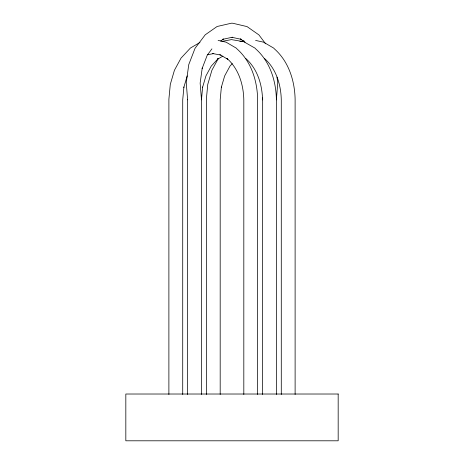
<?xml version="1.0" encoding="UTF-8"?>
<svg xmlns="http://www.w3.org/2000/svg" width="464" height="464" viewBox="0 0 464 464"><rect width="100%" height="100%" fill="white"/><g stroke="black" fill="none" stroke-linecap="round" stroke-linejoin="round"><path stroke-width="0.7" d="M262.665 97.863L262.549 394.493M276.382 99.882L277.762 82.714L276.996 77.146M201.451 99.859L202.646 86.994L202.588 87.325L205.935 75.905L211.253 66.103L218.184 58.58L217.372 59.346L222.859 56.132M187.201 75.905L183.854 87.325L183.912 86.994L182.717 99.859L182.717 394.475M218.167 58.719L211.903 70.255L207.762 84.396L206.352 99.29L206.352 394.493M211.92 48.865L207.24 55.222L202.159 68.411L202.234 67.982L200.146 83.108L201.451 99.331L201.451 394.475M232.296 63.597L229.987 66.103L224.669 75.905L221.322 87.325L221.38 86.994L220.185 99.859L220.185 394.475M220.568 41.047L223.486 39.005L222.337 39.423L232.551 37.195M199.978 42.433L190.426 48.03L181.03 58.11L174.435 70.255L170.294 84.396L168.884 99.29L168.884 394.493M221.85 41.4L231.449 39.614L243.704 41.69L254.98 48.117L255.745 48.935C269.955 61.515 275.976 80.69 276.382 99.221L276.382 394.487M239.894 41.528L244.012 40.762M207.501 54.74L213.817 53.563M255.583 40.414L263.575 42.178L273.714 48.117L274.479 48.935C288.689 61.515 294.71 80.69 295.116 99.221L295.116 394.481M218.115 40.414L226.113 42.178L236.246 48.117L237.011 48.935C251.221 61.515 257.242 80.69 257.648 99.221L257.648 394.481M212.529 53.528L220.957 55.1M231.948 37.311L241.489 39.394L240.364 38.906L245.044 42.183M219.814 54.607L227.754 59.259L226.989 58.441C238.734 68.805 243.496 84.68 243.815 99.934L243.815 394.481M264.457 58.441C276.202 68.805 280.964 84.68 281.283 99.934L281.283 394.481M245.723 58.441C257.468 68.805 262.23 84.68 262.549 99.934M265.611 43.802L258.918 34.899L247.051 26.599L232.737 23.235L231.449 23.2L217.1 26.5L205.216 34.812L195.031 48.343L188.773 64.571L186.244 82.754L187.618 99.818M187.618 99.29L187.618 394.493M338.175 394.017L125.825 394.017L125.825 440.8L338.175 440.8L338.175 394.017"/></g></svg>
